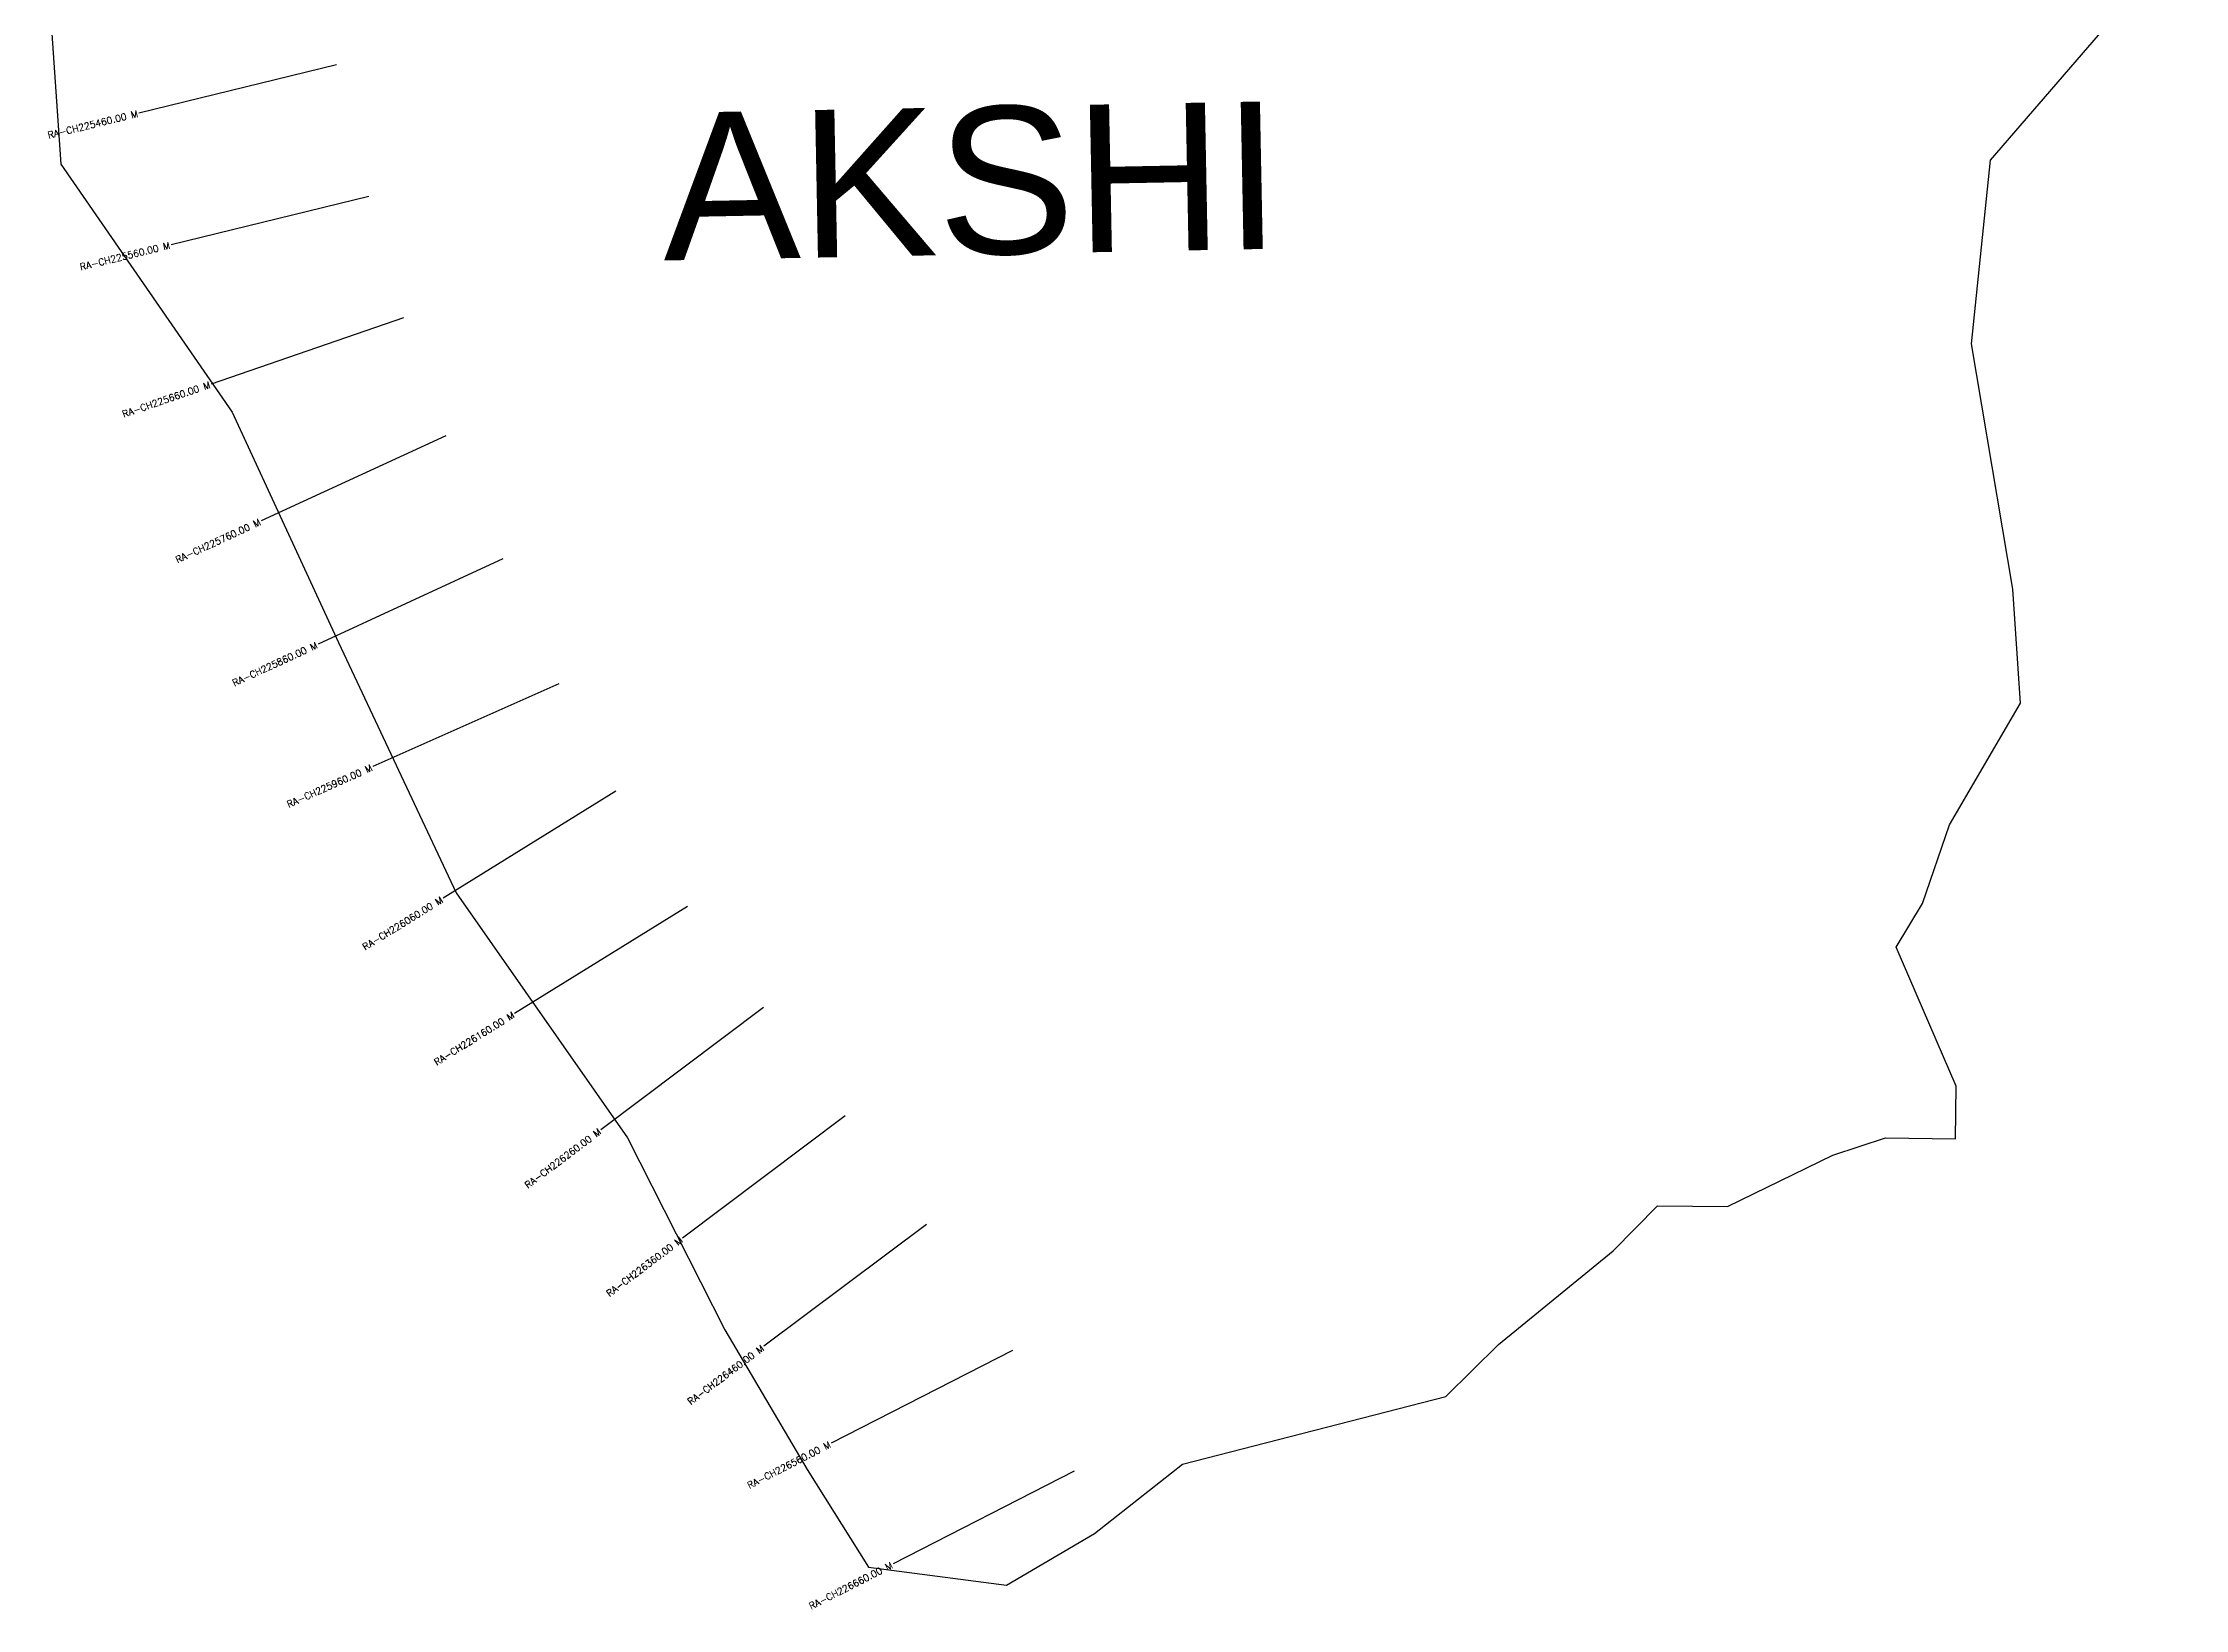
# Model space of a CAD drawing. Header units: metres. Extents: x 276612 to 278425, y 2059820 to 2062162.
# Drawn here: x 276727 to 278307, y 2059820 to 2060975 of the extents above; entities that cross this region are included whole.
import ezdxf
from ezdxf.enums import TextEntityAlignment as Align

# ---------------------------------------------------------------- set-up
doc = ezdxf.new("R2010")
doc.units = ezdxf.units.M
doc.header["$MEASUREMENT"] = 0
for name, color, linetype in [('CS', 134, 'Continuous'), ('CSMark', 6, 'Continuous'), ('VILLAGE BOUNDRY', 10, 'Continuous'), ('VILLAGE NAME', 250, 'Continuous')]:
    doc.layers.add(name, color=color, linetype=linetype)
doc.styles.get("Standard").update_dxf_attribs({"font": 'simplex.shx'})

msp = doc.modelspace()

# ---------------------------------------------------------------- linework, layer by layer
at = {"layer": 'CS'}
for p, q in [((276944, 2060958.5), (276798.3, 2060922.9)), ((276967.8, 2060861.4), (276822.1, 2060825.7)), ((276993.5, 2060771.9), (276851.6, 2060723.1)), ((277024.7, 2060685), (276888.5, 2060622.2)), ((277066.6, 2060594.2), (276930.4, 2060531.4)), ((277108, 2060502.1), (276970.9, 2060441)), ((277150.1, 2060423), (277022.6, 2060344)), ((277202.8, 2060338), (277075.3, 2060259)), ((277258.8, 2060263.5), (277139, 2060173.3)), ((277319, 2060183.6), (277199.1, 2060093.4)), ((277379.1, 2060103.5), (277259.1, 2060013.6)), ((277442.4, 2060010.6), (277308.9, 2059942.2)), ((277488, 2059921.6), (277354.5, 2059853.2))]:
    msp.add_line(p, q, dxfattribs=at)
at = {"layer": 'VILLAGE BOUNDRY'}
msp.add_lwpolyline([(276727.5, 2061077.8), (276740.7, 2060885.2), (276867, 2060702.3), (276945.5, 2060532.6), (277032.3, 2060347.9), (277158.6, 2060167.3), (277230.3, 2060025.8), (277291.2, 2059922.9), (277336.3, 2059850.9), (277438.1, 2059837.5), (277502.9, 2059875.6), (277567.9, 2059926.7), (277762, 2059976.5), (277801, 2060014.9), (277885.4, 2060084.1), (277918.1, 2060117.1), (277969.7, 2060116.6), (278047.5, 2060154.6), (278086.3, 2060167.2), (278137.9, 2060166.7), (278138.3, 2060205.5), (278094, 2060308), (278113.6, 2060340.1), (278133.5, 2060398), (278185.9, 2060487.9), (278180.2, 2060571.8), (278149.6, 2060752.8), (278163.8, 2060888.2), (278307.2, 2061054.6)], dxfattribs=at)

# ---------------------------------------------------------------- texts
at = {"layer": 'CSMark'}
for s, rotation, p in [('RA-CH225460.00 M', 13.7426, (276797.4, 2060922.6)), ('RA-CH225560.00 M', 13.7426, (276821.1, 2060825.5)), ('RA-CH225660.00 M', 18.9718, (276850.7, 2060722.8)), ('RA-CH225760.00 M', 24.7653, (276887.6, 2060621.7)), ('RA-CH225860.00 M', 24.7653, (276929.5, 2060530.9)), ('RA-CH225960.00 M', 24.0286, (276970, 2060440.6)), ('RA-CH226060.00 M', 31.8078, (277021.8, 2060343.4)), ('RA-CH226160.00 M', 31.8078, (277074.5, 2060258.5)), ('RA-CH226260.00 M', 36.9689, (277138.2, 2060172.7)), ('RA-CH226360.00 M', 36.9689, (277198.3, 2060092.8)), ('RA-CH226460.00 M', 36.8607, (277258.3, 2060013)), ('RA-CH226560.00 M', 27.1342, (277308, 2059941.7)), ('RA-CH226660.00 M', 27.1342, (277353.6, 2059852.7))]:
    msp.add_text(s, height=5, rotation=rotation, dxfattribs=at).set_placement(p, align=Align.MIDDLE_RIGHT)
at = {"layer": 'VILLAGE NAME', "insert": (277183.2, 2060922.9), "char_height": 108.748, "attachment_point": 1, "rotation": 1.1028}
msp.add_mtext_dynamic_manual_height_columns('{\\fArial|b0|i0|c0|p34;AKSHI}', width=726.929, gutter_width=543.7, heights=[0], dxfattribs=at)

doc.saveas('drawing.dxf')
